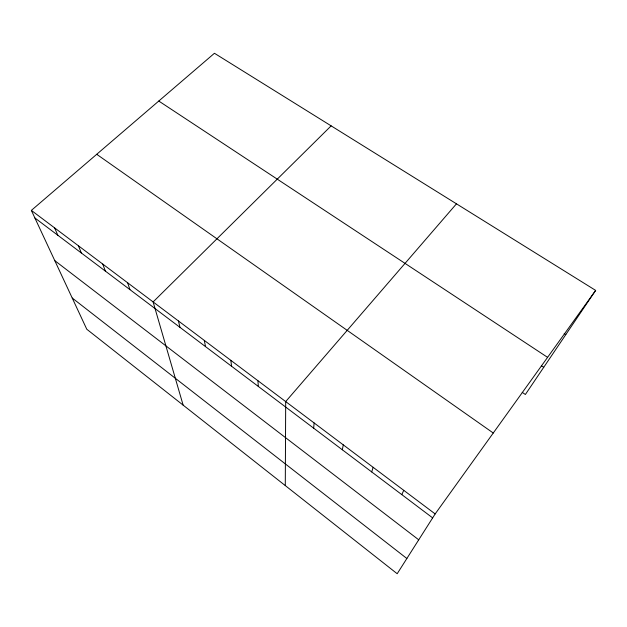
<?xml version="1.0" encoding="UTF-8"?>
<svg xmlns="http://www.w3.org/2000/svg" width="627" height="627" viewBox="0 0 627 627"><rect width="100%" height="100%" fill="white"/><g stroke="black" fill="none" stroke-linecap="round" stroke-linejoin="round"><path stroke-width="0.94" d="M285.285 485.588L285.693 401.586L456.464 203.822M313.657 428.155L314.135 422.966M342.326 449.778L343.275 444.872M371.701 471.927L373.143 467.319M401.797 494.617L403.757 490.338M595.65 290.403L435.162 513.936L397.189 573.729L86.785 329.246L31.35 210.398L214.442 53.271L595.65 290.403L525.371 394.493L522.236 392.361M331.142 125.862L153.121 301.932L183.131 405.128M564.182 333.548L565.813 334.599M158.772 101.041L547.583 357.351M541.352 365.721L543.727 367.304M96.723 154.297L493.261 433.014M31.35 210.398L435.162 513.936M34.869 217.945L432.654 517.886M54.784 260.636L418.726 539.816M72.223 298.021L406.86 558.5M54.62 227.891L57.849 235.274M78.414 245.776L81.338 252.987M102.75 264.069L105.36 271.091M127.649 282.785L129.922 289.619M178.421 320.953L179.996 327.372M204.308 340.414L205.507 346.613M230.799 360.321L231.614 366.293M257.924 380.707L258.324 386.436"/></g></svg>
